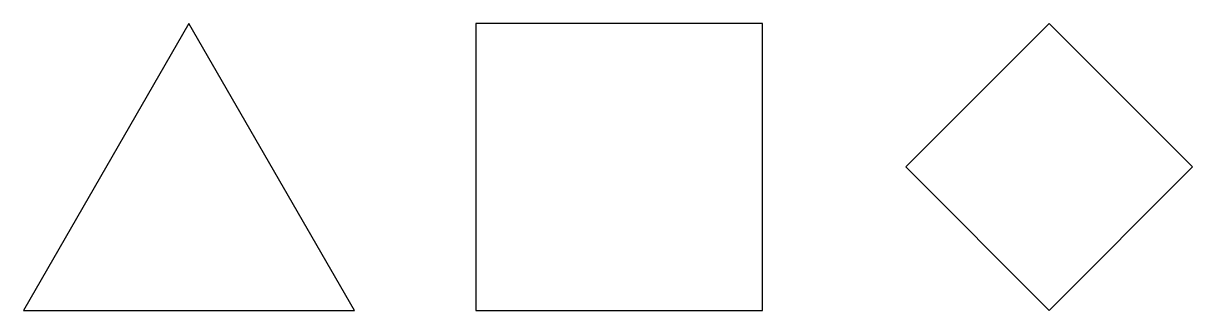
# Model space of a CAD drawing. Extents: x -0.8 to 40, y 15 to 25.
import ezdxf

# ---------------------------------------------------------------- set-up
doc = ezdxf.new("R2010")
doc.units = 0
doc.layers.get('0').update_dxf_attribs({"lineweight": 25, "true_color": 0xffffff})

msp = doc.modelspace()

# ---------------------------------------------------------------- linework, layer by layer
for p, q in [((5, 25), (-0.774, 15)), ((10.774, 15), (5, 25)), ((25, 25), (15, 25)), ((15, 25), (15, 15)), ((25, 15), (25, 25)), ((-0.774, 15), (10.774, 15)), ((15, 15), (25, 15))]:
    msp.add_line(p, q)
at = {"flags": 128}
msp.add_lwpolyline([(30, 20), (35, 15), (40, 20), (35, 25)], close=True, dxfattribs=at)

doc.saveas('drawing.dxf')
